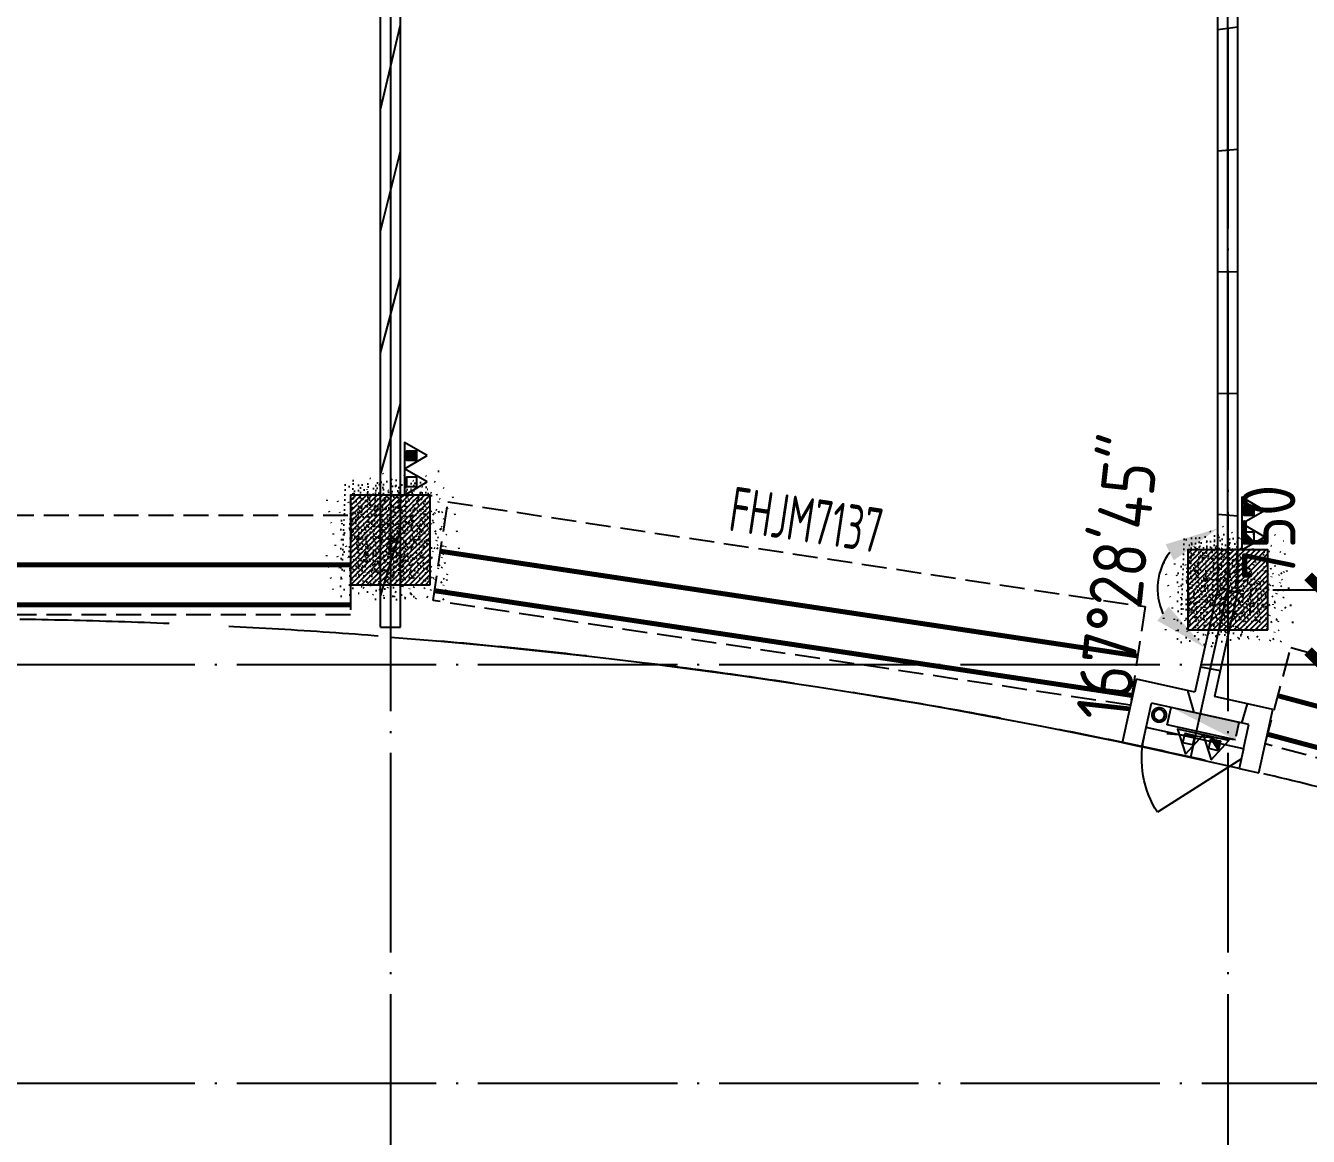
# Model space of a CAD drawing. Header units: inches. Extents: x 0 to 1813292486, y 0 to 3473589894.
# Drawn here: x 600578627 to 600591494, y 3473256286 to 3473267427 of the extents above; entities that cross this region are included whole.
import ezdxf
from ezdxf.enums import TextEntityAlignment as Align
from ezdxf.xclip import XClip

# ---------------------------------------------------------------- set-up
doc = ezdxf.new("R2010")
doc.units = ezdxf.units.IN
doc.header["$LTSCALE"] = 1000
doc.header["$MEASUREMENT"] = 0
doc.header["$XCLIPFRAME"] = 2
for name, pattern in [('AX-MALL-GIRD-200$0$DOTE', [2.4200000000000004, 2, -0.2, 0.02, -0.2]), ('AX-MALL-WALL-P02-QT$0$Ax-Dxs-Wall-P01-150$0$DASH', [0.35, 0.25, -0.1]), ('AX-MALL-WALL-P02-QT$0$DASH', [0.35, 0.25, -0.1])]:
    doc.linetypes.add(name, pattern=pattern)
for name, color, linetype in [('A-Anno-Note', 241, 'Continuous'), ('AX-MALL-DIM-P02$0$A-Anno-Dims', 3, 'Continuous'), ('AX-MALL-DIM-P02$0$A-Detl-Thin', 131, 'Continuous'), ('AX-MALL-GIRD-200$0$A-Grid', 222, 'AX-MALL-GIRD-200$0$DOTE'), ('AX-MALL-P02-200$0$A-Anno-Note', 241, 'Continuous'), ('AX-MALL-WALL-P02$0$A-Anno-Note', 241, 'Continuous'), ('AX-MALL-WALL-P02-QT$0$A-Detl-Fine', 152, 'Continuous'), ('AX-MALL-WALL-P02-QT$0$A-Detl-Thin', 131, 'Continuous'), ('AX-MALL-WALL-P02-QT$0$A-Wall', 2, 'Continuous'), ('AX-MALL-WALL-P02-QT$0$A-Wall-Patt', 13, 'Continuous'), ('AX-MALL-WALL-P02-QT$0$A-Wind', 4, 'Continuous'), ('AX-MALL-WORD-P02$0$A-Spac-Iden', 231, 'Continuous'), ('AX-MALL-WORD-P02$0$A-Wind-Iden', 11, 'Continuous'), ('AX-MALL-ZTKD-P02$0$A-Anno-Note', 241, 'Continuous'), ('PX-MALL-P02-LG$0$P-Exsh', 31, 'Continuous'), ('PX-MALL-P02-LG$0$P-Hydt-Boxx', 221, 'Continuous'), ('PX-MALL-P02-LG$0$P-Hydt-Pipe', 221, 'Continuous'), ('PX-MALL-P02-LG$0$P-Pipe-Risr', 7, 'Continuous'), ('PX-MALL-P02-LG$0$P-Pipe-Risr-Arch', 6, 'Continuous'), ('PX-MALL-P02-LG$0$P-Pipe-Risr-W100', 6, 'Continuous'), ('PX-MALL-P02-LG$0$P-Pipe-Risr-W50', 6, 'Continuous'), ('SX-MALL-WALL-L-1F~2F$0$S-COLU', 30, 'Continuous'), ('SX-MALL-WALL-L-1F~2F$0$S-PATT-WALL', 83, 'Continuous'), ('SX-MALL-WALL-L-1F~2F$0$单形心', 4, 'Continuous')]:
    doc.layers.add(name, color=color, linetype=linetype)
doc.styles.add('AX-MALL-DIM-P02$0$_TCH_DIM_T3', font='gbenor.shx')
doc.styles.add('AX-MALL-WORD-P02$0$_TCH_WINDOW', font='gbenor.shx', dxfattribs={"bigfont": 'gbcbig.shx'})
doc.styles.add('PX-MALL-P02-LG$0$jzfz', font='gbenor.shx', dxfattribs={"bigfont": 'gbcbig.shx'})
doc.dimstyles.new('AX-MALL-DIM-P02$0$_TCH_ARCH&&180', dxfattribs={"dimtxt": 535.5, "dimasz": 270, "dimexe": 450, "dimexo": 450, "dimgap": 137.25, "dimtad": 1, "dimdec": 0, "dimzin": 0, "dimdsep": 46, "dimtxsty": 'AX-MALL-DIM-P02$0$_TCH_DIM_T3', "dimblk": 'AX-MALL-DIM-P02$0$_ArchTick', "dimcen": 0.09, "dimclrt": 7, "dimazin": 2, "dimtfac": 1, "dimtdec": 0, "dimtix": 1, "dimtmove": 2, "dimatfit": 3, "dimfxl": 500, "dimtolj": 1, "dimtzin": 0, "dimarcsym": 0})
doc.dimstyles.new('AX-MALL-DIM-P02$0$_TCH_ARROW&&180', dxfattribs={"dimtxt": 535.5, "dimasz": 540, "dimexe": 450, "dimexo": 450, "dimgap": 137.25, "dimtad": 1, "dimdec": 0, "dimzin": 0, "dimdsep": 46, "dimtxsty": 'AX-MALL-DIM-P02$0$_TCH_DIM_T3', "dimcen": 0.09, "dimclrt": 7, "dimaunit": 1, "dimadec": 3, "dimazin": 2, "dimtfac": 1, "dimtdec": 0, "dimtix": 1, "dimtmove": 2, "dimatfit": 3, "dimfxl": 500, "dimtolj": 1, "dimtzin": 0, "dimarcsym": 0})
pattern_1 = [(45, (0, 359.0227), (-353.55353201463, 353.55353201463), [])]

# ---------------------------------------------------------------- blocks, each defined once
blk = doc.blocks.new('AX-MALL-WORD-P02')
at = {"layer": 'AX-MALL-WORD-P02$0$A-Spac-Iden'}
blk.add_lwpolyline([(600409675.7411922, 3473113240.088005), (600410611.0971613, 3473114683.039773), (600415428.5774189, 3473127614.854003), (600409431.2181005, 3473129849.046329), (600409501.042278, 3473130036.479004), (600407626.8659757, 3473130734.66467), (600402574.2063394, 3473117171.560862, -0.03479017127881519)], format="xyb", close=True, dxfattribs=at)
at = {"layer": 'AX-MALL-WORD-P02$0$A-Wind-Iden', "style": 'AX-MALL-WORD-P02$0$_TCH_WINDOW', "width": 0.7}
blk.add_text('FHJM7137', height=446.25, rotation=331.0291873002536, dxfattribs=at).set_placement((600406114.7473178, 3473116993.365121))
blk = doc.blocks.new('AX-MALL-GIRD-200')
at = {"layer": 'AX-MALL-GIRD-200$0$A-Grid'}
for p, q in [((600235486.9336561, 3473179121.574219), (600593382.9377552, 3473045794.810937)), ((600234020.7437632, 3473175185.804002), (600591916.7478616, 3473041859.04072)), ((600417374.6480286, 3473156901.160599), (600378645.1090794, 3473052937.433517)), ((600425246.1884615, 3473153968.780813), (600386516.6495125, 3473050005.053731))]:
    blk.add_line(p, q, dxfattribs=at)
blk = doc.blocks.new('*U94')
at = {"layer": 'AX-MALL-WALL-P02-QT$0$A-Detl-Fine', "color": 152, "linetype": 'AX-MALL-WALL-P02-QT$0$Ax-Dxs-Wall-P01-150$0$DASH'}
blk.add_lwpolyline([(-999.9999999948772, 9375.200505623623), (-999.9999999746682, 5800.022715264573), (2.160652456950629e-08, 5800.022715260848), (1.397552296111826e-09, 9375.200505627348)], close=True, dxfattribs=at)
at = {"layer": 'AX-MALL-WALL-P02-QT$0$A-Detl-Thin', "linetype": 'AX-MALL-WALL-P02-QT$0$Ax-Dxs-Wall-P01-150$0$DASH', "const_width": 49.99999999999998}
for points in [[(-899.9999999783935, 5800.022715260848), (-899.9999999986024, 9375.200505619898)], [(-499.9999999746682, 5800.022715264573), (-499.9999999948772, 9375.200505623623)]]:
    blk.add_lwpolyline(points, dxfattribs=at)
blk = doc.blocks.new('*U95')
at = {"layer": 'AX-MALL-WALL-P02-QT$0$A-Detl-Fine', "color": 152, "linetype": 'AX-MALL-WALL-P02-QT$0$Ax-Dxs-Wall-P01-150$0$DASH'}
blk.add_lwpolyline([(-999.9999999823142, 12747.5294009388), (-999.999999975133, 5675.210546644857), (2.11416590900626e-08, 5675.210546641131), (1.396051629853901e-08, 12747.52940094252)], close=True, dxfattribs=at)
at = {"layer": 'AX-MALL-WALL-P02-QT$0$A-Detl-Thin', "linetype": 'AX-MALL-WALL-P02-QT$0$Ax-Dxs-Wall-P01-150$0$DASH', "const_width": 49.99999999999998}
for points in [[(-899.9999999788583, 5675.210546641131), (-899.9999999860395, 12747.52940093507)], [(-499.9999999751331, 5675.210546644857), (-499.9999999823142, 12747.5294009388)]]:
    blk.add_lwpolyline(points, dxfattribs=at)
blk = doc.blocks.new('*U96')
at = {"layer": 'AX-MALL-WALL-P02-QT$0$A-Detl-Fine', "color": 152, "linetype": 'AX-MALL-WALL-P02-QT$0$Ax-Dxs-Wall-P01-150$0$DASH'}
blk.add_lwpolyline([(-999.9999999803484, 13275.21054347237), (-999.9999999739255, 5999.359537776804), (2.234924068034161e-08, 5999.359537773079), (1.592627540958347e-08, 13275.21054347609)], close=True, dxfattribs=at)
at = {"layer": 'AX-MALL-WALL-P02-QT$0$A-Detl-Thin', "linetype": 'AX-MALL-WALL-P02-QT$0$Ax-Dxs-Wall-P01-150$0$DASH', "const_width": 49.99999999999998}
for points in [[(-899.9999999776508, 5999.359537773079), (-899.9999999840737, 13275.21054346864)], [(-499.9999999739255, 5999.359537776804), (-499.9999999803484, 13275.21054347237)]]:
    blk.add_lwpolyline(points, dxfattribs=at)
blk = doc.blocks.new('SX-MALL-WALL-L-1F~2F$0$BANWANG_XINGXIN')
at = {"color": 0}
for points in [[(0.7071067811865476, 0.7071067811865475), (-0.7071067811865477, -0.7071067811865475)], [(-0.7071067811865475, 0.7071067811865476), (0.7071067811865474, -0.7071067811865477)]]:
    blk.add_lwpolyline(points, dxfattribs=at)
blk = doc.blocks.new('SX-MALL-WALL-L-1F~2F')
at = {"layer": 'SX-MALL-WALL-L-1F~2F$0$S-PATT-WALL'}
h = blk.add_hatch(dxfattribs=at)
h.set_pattern_fill('钢筋混凝土', color=256, scale=15, pattern_type=2)
h.set_pattern_definition([(24.56816130673034, (600485885.8319952, 3473008366.602003), (-15.59158029661402, 34.10502344016549), []), (29.56816130673031, (600485885.8319952, 3473008366.602003), (97.53445421603337, -46.37920051640222), [11.25, -123.75]), (334.5681613067303, (600485885.8319952, 3473008366.602003), (19.88439778210013, 112.9961142822326), [9, -99]), (80.0195613067303, (600485893.9598664, 3473008362.737071), (117.4189029675295, 66.61682168108834), [9.5610285, -105.1713168]), (25.75236130673034, (600485896.3047802, 3473008394.714647), (141.3476152508647, -79.15081592980496), [16.875, -185.625]), (76.20376130673031, (600485908.0837439, 3473008388.118739), (182.3878362898089, 87.98253896896013), [14.3415432, -157.75695]), (330.7523613067304, (600485896.3047802, 3473008394.714647), (182.3877676303837, 87.98268140192766), [13.5, -148.5]), (0.568161306730337, (600485907.7429062, 3473008382.450094), (62.82047319274221, -87.8498044824239), [11.25, -123.75]), (305.5681613067304, (600485907.7429062, 3473008382.450094), (72.17288941930451, 89.18848104384892), [9, -99]), (51.01956130673031, (600485912.9779409, 3473008375.129273), (134.9933625473162, 1.338571311841363), [9.5610285, -105.1713168]), (17.06816130673036, (600485885.8319952, 3473008366.602003), (19.14085715763584, 46.15589493521907), [0, -97.8, 0, -100.5, 0, -99.375]), (347.0681613067303, (600485885.8319952, 3473008366.602003), (57.63084700269554, 41.66442755819283), [0, -57.3, 0, -95.55, 0, -37.875]), (307.0681613067303, (600485854.4863968, 3473008378.279158), (73.85474000682576, -31.12342332591599), [0, -37.5, 0, -117, 0, -155.25]), (297.0681613067303, (600485840.4300746, 3473008383.515551), (87.21641676135913, -16.46683783575089), [0, -48.74999999999901, 0, -77.699999999998, 0, -110.249999999998])])
h.paths.add_polyline_path([(600403131.8454688, 3473117522.633733), (600403446.0290167, 3473118366.013065), (600402696.3584993, 3473118645.28733), (600402382.1749512, 3473117801.907998)])
h = blk.add_hatch(dxfattribs=at)
h.set_pattern_fill('钢筋混凝土', color=256, scale=15, pattern_type=2)
h.set_pattern_definition([(24.56816130673034, (600485728.7402195, 3473007944.912333), (-15.59158029661402, 34.10502344016549), []), (29.56816130673031, (600485728.7402195, 3473007944.912333), (97.53445421603337, -46.37920051640222), [11.25, -123.75]), (334.5681613067303, (600485728.7402195, 3473007944.912333), (19.88439778210013, 112.9961142822326), [9, -99]), (80.0195613067303, (600485736.8680906, 3473007941.0474), (117.4189029675295, 66.61682168108834), [9.5610285, -105.1713168]), (25.75236130673034, (600485739.2130045, 3473007973.024977), (141.3476152508647, -79.15081592980496), [16.875, -185.625]), (76.20376130673031, (600485750.9919682, 3473007966.429069), (182.3878362898089, 87.98253896896013), [14.3415432, -157.75695]), (330.7523613067304, (600485739.2130045, 3473007973.024977), (182.3877676303837, 87.98268140192766), [13.5, -148.5]), (0.568161306730337, (600485750.6511304, 3473007960.760424), (62.82047319274221, -87.8498044824239), [11.25, -123.75]), (305.5681613067304, (600485750.6511304, 3473007960.760424), (72.17288941930451, 89.18848104384892), [9, -99]), (51.01956130673031, (600485755.8861651, 3473007953.439603), (134.9933625473162, 1.338571311841363), [9.5610285, -105.1713168]), (17.06816130673036, (600485728.7402195, 3473007944.912333), (19.14085715763584, 46.15589493521907), [0, -97.8, 0, -100.5, 0, -99.375]), (347.0681613067303, (600485728.7402195, 3473007944.912333), (57.63084700269554, 41.66442755819283), [0, -57.3, 0, -95.55, 0, -37.875]), (307.0681613067303, (600485697.394621, 3473007956.589488), (73.85474000682576, -31.12342332591599), [0, -37.5, 0, -117, 0, -155.25]), (297.0681613067303, (600485683.3382988, 3473007961.825881), (87.21641676135913, -16.46683783575089), [0, -48.74999999999902, 0, -77.69999999999803, 0, -110.249999999998])])
h.paths.add_polyline_path([(600410846.2941265, 3473114168.564278), (600411125.5683917, 3473114918.234796), (600410375.8978742, 3473115197.509061), (600410096.623609, 3473114447.838543)])
at = {"layer": 'SX-MALL-WALL-L-1F~2F$0$S-COLU'}
for points in [[(600403131.8454688, 3473117522.633733), (600403446.0290167, 3473118366.013065), (600402696.3584993, 3473118645.28733), (600402382.1749512, 3473117801.907998)], [(600410846.2941265, 3473114168.564278), (600411125.5683917, 3473114918.234796), (600410375.8978742, 3473115197.509061), (600410096.623609, 3473114447.838543)]]:
    blk.add_lwpolyline(points, close=True, dxfattribs=at)
at = {"layer": 'SX-MALL-WALL-L-1F~2F$0$单形心', "xscale": 50, "yscale": 50, "zscale": 50}
for p in [(600402914.1019839, 3473118083.960532), (600410611.0960003, 3473114683.036669)]:
    blk.add_blockref('SX-MALL-WALL-L-1F~2F$0$BANWANG_XINGXIN', p, dxfattribs=at)
blk = doc.blocks.new('SX-MALL-WALL-L-2F~3F')
ref = blk.add_blockref('SX-MALL-WALL-L-1F~2F', (0, 0))
XClip(ref).set_block_clipping_path([(600349769.7341375, 3473074679.418533), (600357001.7302529, 3473071985.287766), (600356499.8725733, 3473070638.124951), (600359302.5086629, 3473069594.060767), (600362345.1765132, 3473077761.653201), (600381551.4312518, 3473070606.759726), (600391553.7259278, 3473066880.611454), (600387749.827644, 3473056669.608357), (600391632.1759799, 3473055223.319679), (600395635.5522461, 3473065969.791956), (600406982.2408491, 3473061742.817497), (600403058.8006672, 3473051210.921831), (600412723.2437257, 3473047610.6332), (600445093.3740637, 3473134503.466942), (600393055.2444371, 3473153889.197227), (600387463.4997383, 3473138878.984498), (600380158.3525343, 3473141600.366193), (600382830.751978, 3473148774.027779), (600388210.8522022, 3473146769.782572), (600390696.2253517, 3473153441.399696), (600277474.697425, 3473195619.741203), (600273446.9822528, 3473184807.934726), (600257129.111771, 3473190886.82031), (600241575.9633431, 3473149136.690594), (600258197.8999482, 3473142944.531458), (600255239.7303221, 3473135003.762026), (600263182.3271956, 3473132044.911624), (600260741.6763649, 3473125493.34496), (600269350.4970673, 3473122286.306632), (600271511.1407766, 3473128086.235537), (600286270.1853781, 3473122588.058336), (600284109.5416689, 3473116788.129431), (600282580.7823727, 3473112684.400902), (600291840.7574171, 3473109234.788475), (600290827.7957876, 3473106515.642598), (600293360.405141, 3473105572.171298), (600294731.2544166, 3473109252.0137), (600323175.4764534, 3473098655.706329), (600321336.3302773, 3473093718.790065), (600344750.773286, 3473084996.222976), (600341987.4689643, 3473077578.540671), (600344583.6790427, 3473076611.376234), (600346015.5062013, 3473080454.904757), (600351201.5612961, 3473078522.947055)])
blk = doc.blocks.new('SX-MALL-WALL-2F~3F')
blk.add_blockref('SX-MALL-WALL-L-2F~3F', (0, 0))
blk = doc.blocks.new('AX-MALL-WALL-P02-QT$0$$DorLib2D$00000114')
at = {"color": 0}
blk.add_line((0.4999999999999964, 3.552713678800501e-15), (-0.2071067811864751, 0.7071067811864857), dxfattribs=at)
blk.add_arc((0.5000000000013856, -1.154631945610163e-12), 1.000000000001696, 135, 180, dxfattribs=at)
blk = doc.blocks.new('AX-MALL-WALL-P02-QT')
at = {"layer": 'AX-MALL-WALL-P02-QT$0$A-Wall-Patt'}
h = blk.add_hatch(dxfattribs=at)
h.set_pattern_fill('普通砖', color=256, scale=200, style=0)
h.set_pattern_definition(pattern_1)
h.paths.add_polyline_path([(600402702.9347283, 3473117230.656456), (600407685.654746, 3473130606.032413), (600407658.0914861, 3473130723.014082), (600407533.1463999, 3473130769.559793), (600402515.517099, 3473117300.475023)])
h = blk.add_hatch(dxfattribs=at)
h.set_pattern_fill('普通砖', color=256, scale=200, style=0)
h.set_pattern_definition(pattern_1)
h.paths.add_polyline_path([(600410521.2167703, 3473114728.225892), (600410700.9752554, 3473114637.847485), (600415522.2858994, 3473127579.943817), (600415397.3408132, 3473127626.489527), (600415299.9589869, 3473127556.053568)])
h = blk.add_hatch(dxfattribs=at)
h.set_pattern_fill('普通砖', color=256, scale=200, style=0)
h.set_pattern_definition(pattern_1)
h.paths.add_polyline_path([(600410700.9752554, 3473114637.847485), (600410521.2167703, 3473114728.225892), (600409942.7675052, 3473113835.874942), (600409990.4563676, 3473113725.570779), (600410110.6441809, 3473113727.166934)])
h = blk.add_hatch(dxfattribs=at)
h.set_pattern_fill('普通砖', color=256, scale=200, style=0)
h.set_pattern_definition(pattern_1)
h.paths.add_polyline_path([(600409085.7659769, 3473113616.445498), (600409362.3506284, 3473113675.614158), (600409498.2356232, 3473113885.459978), (600409439.0669631, 3473114162.044629)])
h = blk.add_hatch(dxfattribs=at)
h.set_pattern_fill('普通砖', color=256, scale=200, style=0)
h.set_pattern_definition(pattern_1)
h.paths.add_polyline_path([(600409990.4563676, 3473113725.570779), (600409942.7675052, 3473113835.874942), (600409439.0669631, 3473114162.044629), (600409498.2356232, 3473113885.459978), (600409917.9574168, 3473113613.670463)])
h = blk.add_hatch(dxfattribs=at)
h.set_pattern_fill('普通砖', color=256, scale=200, style=0)
h.set_pattern_definition(pattern_1)
h.paths.add_polyline_path([(600409085.7659769, 3473113616.445498), (600409253.642633, 3473113507.737502), (600409362.3506284, 3473113675.614158)])
h = blk.add_hatch(dxfattribs=at)
h.set_pattern_fill('普通砖', color=256, scale=200, style=0)
h.set_pattern_definition(pattern_1)
h.paths.add_polyline_path([(600410337.6189034, 3473113341.919999), (600410614.2035553, 3473113401.088659), (600410110.6441809, 3473113727.166934), (600409990.4563676, 3473113725.570779), (600409917.9574168, 3473113613.670462)])
h = blk.add_hatch(dxfattribs=at)
h.set_pattern_fill('普通砖', color=256, scale=200, style=0)
h.set_pattern_definition(pattern_1)
h.paths.add_polyline_path([(600410201.7339087, 3473113132.074179), (600410260.9025689, 3473112855.489527), (600410614.2035553, 3473113401.088659), (600410337.6189034, 3473113341.919999)])
h = blk.add_hatch(dxfattribs=at)
h.set_pattern_fill('普通砖', color=256, scale=200, style=0)
h.set_pattern_definition(pattern_1)
h.paths.add_polyline_path([(600410201.7339087, 3473113132.074179), (600410093.0259131, 3473112964.197523), (600410260.9025689, 3473112855.489527)])
at = {"layer": 'AX-MALL-WALL-P02-QT$0$A-Detl-Thin', "linetype": 'AX-MALL-WALL-P02-QT$0$DASH', "ltscale": 6}
blk.add_lwpolyline([(600413236.9034463, 3473110738.209711, 0.1421479601855037), (600382859.7389942, 3473122426.083426, -0.04773146423047056), (600354168.1120361, 3473127655.53654)], format="xyb", dxfattribs=at)
at = {"layer": 'AX-MALL-WALL-P02-QT$0$A-Wall'}
for p, q in [((600402515.517099, 3473117300.475023), (600407533.1463999, 3473130769.559793)), ((600402702.9347283, 3473117230.656456), (600407685.654746, 3473130606.032413)), ((600410521.2167703, 3473114728.225892), (600415299.9589869, 3473127556.053568)), ((600410700.9752554, 3473114637.847485), (600415522.2858994, 3473127579.943817)), ((600402515.517099, 3473117300.475023), (600402702.9347283, 3473117230.656456)), ((600410521.2167703, 3473114728.225892), (600409942.7675052, 3473113835.874942)), ((600410700.9752554, 3473114637.847485), (600410110.6441809, 3473113727.166934)), ((600409085.7659769, 3473113616.445498), (600409439.0669631, 3473114162.044629)), ((600409942.7675052, 3473113835.874942), (600409439.0669631, 3473114162.044629)), ((600409362.3506284, 3473113675.614158), (600409498.2356232, 3473113885.459978)), ((600409917.9574168, 3473113613.670463), (600409498.2356232, 3473113885.459978)), ((600409085.7659769, 3473113616.445498), (600409253.642633, 3473113507.737502)), ((600409253.642633, 3473113507.737502), (600409362.3506284, 3473113675.614158)), ((600410337.6189034, 3473113341.919999), (600409917.9574168, 3473113613.670462)), ((600410614.2035553, 3473113401.088659), (600410110.6441809, 3473113727.166934)), ((600410260.9025689, 3473112855.489527), (600410614.2035553, 3473113401.088659)), ((600410201.7339087, 3473113132.074179), (600410337.6189034, 3473113341.919999)), ((600410201.7339087, 3473113132.074179), (600410093.0259131, 3473112964.197523)), ((600410093.0259131, 3473112964.197523), (600410260.9025689, 3473112855.489527))]:
    blk.add_line(p, q, dxfattribs=at)
at = {"layer": 'AX-MALL-WALL-P02-QT$0$A-Wind'}
for p, q in [((600410201.7339089, 3473113132.074179), (600409362.3506286, 3473113675.614158)), ((600410093.025913, 3473112964.197523), (600409253.6426327, 3473113507.737502))]:
    blk.add_line(p, q, dxfattribs=at)
at = {"layer": 'AX-MALL-WALL-P02-QT$0$A-Detl-Thin'}
blk.add_blockref('SX-MALL-WALL-2F~3F', (0, 0), dxfattribs=at)
at = {"layer": 'AX-MALL-WALL-P02-QT$0$A-Detl-Thin', "color": 5, "xscale": -1}
for name, p, rotation in [('*U96', (600390186.497488, 3473123092.150541), 249.56816132079), ('*U95', (600398622.1890302, 3473120988.761333), 241.0291872520608), ('*U94', (600406273.4622543, 3473117279.861869), 234.59299116338)]:
    blk.add_blockref(name, p, dxfattribs=dict(at, rotation=rotation))
at = {"layer": 'AX-MALL-WALL-P02-QT$0$A-Wind'}
blk.add_blockref('AX-MALL-GIRD-200', (0, 0), dxfattribs=at)
at = {"layer": 'AX-MALL-WALL-P02-QT$0$A-Wind', "xscale": -1000, "yscale": 1000, "zscale": 200, "rotation": 147.0750527185252}
blk.add_blockref('AX-MALL-WALL-P02-QT$0$$DorLib2D$00000114', (600409727.6882708, 3473113319.90584), dxfattribs=at)
blk = doc.blocks.new('AX-MALL-WALL-P02')
at = {"layer": 'AX-MALL-WALL-P02$0$A-Anno-Note'}
blk.add_blockref('AX-MALL-WORD-P02', (0, 0), dxfattribs=at)
blk.add_blockref('AX-MALL-WALL-P02-QT', (0, 0), dxfattribs=at)
blk = doc.blocks.new('PX-MALL-P02-LG$0$XHS1')
at = {"layer": 'PX-MALL-P02-LG$0$P-Hydt-Boxx', "ltscale": 0.7}
for p, q in [((350.0030006170273, 240), (-332.898939371109, 327.2950124740601)), ((350.0030006170273, 240), (-349.9969996213913, 240)), ((-349.9969997406006, 239.9999995231628), (-349.9969996213913, 60)), ((350.0030003786087, 200), (350.003000497818, 60)), ((350.0030006170273, 60), (-349.996999502182, 60))]:
    blk.add_line(p, q, dxfattribs=at)
blk.add_solid([(350.0030006170273, 240), (350.0030002593994, 60.00000047683716), (-349.9969996213913, 60)], dxfattribs=at)
blk = doc.blocks.new('PX-MALL-P02-LG$0$MHQ')
at = {"layer": 'PX-MALL-P02-LG$0$P-Exsh', "ltscale": 0.7}
h = blk.add_hatch(dxfattribs=at)
h.set_pattern_fill('ANSI31', color=256, scale=25, style=0)
h.set_pattern_definition([(45, (-160019.2306599375, -42228.3236173685), (-28.0633003783411, 28.0633003783411), [])])
h.paths.add_polyline_path([(-75.0000000015425, 185.1731819980414), (75, 185.1731819980414), (75, 35.17318199802685), (-75.0000000015425, 35.17318199802685)])
for points in [[(0, 346.4101615137042), (-200, -1.455191522836685e-11), (200, -1.455191522836685e-11)], [(0, 346.4101615137042), (-200, -1.455191522836685e-11), (200, -1.455191522836685e-11)], [(0, 346.4101615137042), (-200, -1.455191522836685e-11), (200, -1.455191522836685e-11)], [(-75.0000000015425, 185.1731819980414), (75, 185.1731819980414), (75, 35.17318199802685), (-75.0000000015425, 35.17318199802685)]]:
    blk.add_lwpolyline(points, close=True, dxfattribs=at)
blk = doc.blocks.new('PX-MALL-P02-LG$0$20200929200250')
at = {"layer": 'PX-MALL-P02-LG$0$P-Exsh', "ltscale": 0.7, "xscale": 0.6600000001490116, "yscale": 0.6600000001490116, "zscale": 0.6600000001490116}
for p in [(-132.0000001192093, 40), (131.9999997615814, 40)]:
    blk.add_blockref('PX-MALL-P02-LG$0$MHQ', p, dxfattribs=at)
blk = doc.blocks.new('PX-MALL-P02-LG$0$20211220143732')
at = {"layer": 'PX-MALL-P02-LG$0$P-Exsh'}
blk.add_blockref('PX-MALL-P02-LG$0$20200929200250', (-374.9999999407155, 219.6219584928522), dxfattribs=at)
at = {"layer": 'PX-MALL-P02-LG$0$P-Hydt-Boxx', "ltscale": 0.7, "xscale": -1}
blk.add_blockref('PX-MALL-P02-LG$0$XHS1', (-349.9969999989844, 0), dxfattribs=at)
blk = doc.blocks.new('PX-MALL-P02-LG$0$P-Risr')
at = {"layer": 'PX-MALL-P02-LG$0$P-Pipe-Risr-W50'}
h = blk.add_hatch(color=0, dxfattribs=at)
edge = h.paths.add_edge_path()
edge.add_ellipse((0, 0), major_axis=(47.05795628796547, 47.05795628796547), ratio=0.9999999999999695, start_angle=225.0000000000009, end_angle=405.0000000000009, ccw=False)
edge.add_ellipse((0, 0), major_axis=(47.05795628796764, 47.05795628796764), ratio=0.9999999999998785, start_angle=133.9675974886221, end_angle=225.0000000000035, ccw=False)
edge.add_line((-66.53919663240958, 1.199087783927098), (-54.4367953546693, 1.199087783927098))
edge.add_ellipse((0, 0), major_axis=(-38.50196423560672, 38.50196423560672), ratio=0.9999999999999859, start_angle=43.73814098242129, end_angle=134.9999999999996)
edge.add_ellipse((0, 0), major_axis=(38.50196423561096, 38.50196423561096), ratio=0.9999999999998216, start_angle=225.0000000000051, end_angle=405.0000000000051)
edge.add_ellipse((0, 0), major_axis=(38.50196423560679, 38.50196423560679), ratio=0.9999999999999831, start_angle=45.00000000000048, end_angle=133.7381409824204)
edge.add_line((-54.43679535467527, 1.199087783927098), (-66.53919663241555, 1.199087783927098))
edge.add_ellipse((0, 0), major_axis=(-47.05795628796762, 47.05795628796762), ratio=0.9999999999998742, start_angle=-45.00000000000358, end_angle=43.967597488629224, ccw=False)
at = {"layer": 'PX-MALL-P02-LG$0$P-Pipe-Risr-Arch', "ltscale": 0.7}
blk.add_circle((0, 0), 59.29000000000001, dxfattribs=at)
at = {"layer": 'PX-MALL-P02-LG$0$P-Pipe-Risr-W100', "color": 0, "const_width": 15}
blk.add_lwpolyline([(-75, 0, 1), (75, 0, 1)], format="xyb", close=True, dxfattribs=at)
at = {"layer": 'PX-MALL-P02-LG$0$P-Pipe-Risr-W50'}
blk.add_circle((0, 0), 54.45000000000001, dxfattribs=at)
at = {"layer": 'PX-MALL-P02-LG$0$P-Pipe-Risr', "style": 'PX-MALL-P02-LG$0$jzfz', "width": 0.6, "flags": 1}
for tag, p in [('SYS-MARK', (0.3310501334344735, -45.65933377496549)), ('RANGE', (0.3337570973526454, -45.67887874227017))]:
    blk.add_attdef(tag, text='', height=0.015625, dxfattribs=at).set_placement(p, align=Align.MIDDLE)
blk = doc.blocks.new('PX-MALL-P02-LG')
at = {"layer": 'PX-MALL-P02-LG$0$P-Exsh'}
for name, p, rotation in [('PX-MALL-P02-LG$0$20200929200250', (600403257.0630839, 3473118718.132184), 249.5681612564811), ('PX-MALL-P02-LG$0$20200929200250', (600410936.6024605, 3473115270.353914), 249.5681612564811), ('PX-MALL-P02-LG$0$20211220143732', (600409698.7246785, 3473113827.114978), 147.0750534501158)]:
    blk.add_blockref(name, p, dxfattribs=dict(at, rotation=rotation))
at = {"layer": 'PX-MALL-P02-LG$0$P-Hydt-Pipe', "color": 221, "xscale": -1, "rotation": 237.0750528375425}
blk.add_blockref('PX-MALL-P02-LG$0$P-Risr', (600409527.8199527, 3473113747.16765), dxfattribs=at)
blk = doc.blocks.new('AX-MALL-ZTKD-P02')
at = {"layer": 'AX-MALL-ZTKD-P02$0$A-Anno-Note'}
blk.add_blockref('AX-MALL-GIRD-200', (0, 0), dxfattribs=at)
blk = doc.blocks.new('*D1580')
at = {"layer": 'AX-MALL-DIM-P02$0$A-Anno-Dims', "color": 0, "lineweight": -2, "transparency": 16777216}
for p, q in [((600410603.2201144, 3473114948.351758), (600410575.4357316, 3473114873.768686)), ((600410393.442031, 3473114531.112823), (600410436.7346835, 3473114597.898696))]:
    blk.add_line(p, q, dxfattribs=at)
blk.add_arc((600410521.21677, 3473114728.225892), 605.3138784170151, 122.5491813839725, 184.066434972308, dxfattribs=at)
at = {"layer": 'AX-MALL-DIM-P02$0$A-Anno-Dims', "color": 0, "transparency": 16777216}
for points in [[(600410186.0445517, 3473115327.960367), (600410205.0429772, 3473115148.965786), (600410732.5275059, 3473115295.458352)], [(600409994.9279591, 3473114731.056704), (600409839.9255844, 3473114639.5457), (600410191.9597834, 3473114220.294077)]]:
    blk.add_solid(points, dxfattribs=at)
at = {"layer": 'AX-MALL-DIM-P02$0$A-Anno-Dims', "color": 7, "transparency": 16777216, "insert": (600409618.5694025, 3473115182.056105), "char_height": 535.5, "attachment_point": 5, "rotation": 63.30780815764497, "style": 'AX-MALL-DIM-P02$0$_TCH_DIM_T3'}
blk.add_mtext('\\A1;167°28\'45"', dxfattribs=at)
blk = doc.blocks.new('AX-MALL-DIM-P02$0$_ArchTick')
at = {"color": 0, "linetype": 'ByBlock', "const_width": 0.4}
blk.add_lwpolyline([(-0.5, -0.5), (0.5, 0.5)], dxfattribs=at)
blk = doc.blocks.new('*D1581')
at = {"layer": 'AX-MALL-DIM-P02$0$A-Anno-Dims', "color": 0, "lineweight": -2, "transparency": 16777216}
for p, q in [((600411032.7779268, 3473114525.924114), (600411914.2884716, 3473114197.53557)), ((600411230.7869242, 3473113651.832018), (600411492.5988055, 3473114354.627344)), ((600410770.9660456, 3473113823.128788), (600411652.4765903, 3473113494.740243))]:
    blk.add_line(p, q, dxfattribs=at)
at = {"layer": 'AX-MALL-DIM-P02$0$A-Anno-Dims', "color": 0, "lineweight": -2, "transparency": 16777216, "xscale": 270, "yscale": 270, "zscale": 270}
for p, rotation in [((600411492.5988055, 3473114354.627344), 69.56816129103889), ((600411230.7869242, 3473113651.832018), 249.5681612910389)]:
    blk.add_blockref('AX-MALL-DIM-P02$0$_ArchTick', p, dxfattribs=dict(at, rotation=rotation))
at = {"layer": 'AX-MALL-DIM-P02$0$A-Anno-Dims', "color": 7, "transparency": 16777216, "insert": (600411194.6686449, 3473115075.963204), "char_height": 535.5, "attachment_point": 5, "rotation": 69.56816129103889, "style": 'AX-MALL-DIM-P02$0$_TCH_DIM_T3'}
blk.add_mtext('\\A1;750', dxfattribs=at)
blk = doc.blocks.new('AX-MALL-DIM-P02')
at = {"layer": 'AX-MALL-DIM-P02$0$A-Detl-Thin'}
blk.add_blockref('AX-MALL-ZTKD-P02', (-2.384185791015625e-06, 9.5367431640625e-07), dxfattribs=at)
at = {"layer": 'AX-MALL-DIM-P02$0$A-Anno-Dims'}
dim = blk.add_angular_dim_3p(base=(600409916.0403392, 3473114715.327094), center=(600410521.2167702, 3473114728.225892), p1=(600410760.3118887, 3473115370.041425), p2=(600410148.6671312, 3473114153.508204), dimstyle='AX-MALL-DIM-P02$0$_TCH_ARROW&&180', override={"dimgap": 0}, dxfattribs=at)
dim.commit()
dim.dimension.update_dxf_attribs({"geometry": '*D1580', "text_midpoint": (600409618.5694022, 3473115182.056105), "dimtype": 133, "text_rotation": 63.30780815764497})
dim = blk.add_linear_dim(base=(600411492.5988055, 3473114354.627344), p1=(600410349.2763796, 3473113980.220563), p2=(600410611.088261, 3473114683.015889), angle=69.56816129103889, dimstyle='AX-MALL-DIM-P02$0$_TCH_ARCH&&180', dxfattribs=at)
dim.commit()
dim.dimension.update_dxf_attribs({"geometry": '*D1581', "text_midpoint": (600411194.6686449, 3473115075.963204), "dimtype": 129})
blk = doc.blocks.new('AX-MALL-P02-200')
at = {"layer": 'AX-MALL-P02-200$0$A-Anno-Note'}
blk.add_blockref('AX-MALL-WALL-P02', (0, 0), dxfattribs=at)
for name in ['AX-MALL-DIM-P02', 'PX-MALL-P02-LG']:
    blk.add_blockref(name, (0, 0), dxfattribs=at)

msp = doc.modelspace()

# ---------------------------------------------------------------- block references
at = {"layer": 'A-Anno-Note', "rotation": 20.43183869077545}
msp.add_blockref('AX-MALL-P02-200', (1250392458.527329, 9048125.682563305), dxfattribs=at)

doc.saveas('drawing.dxf')
